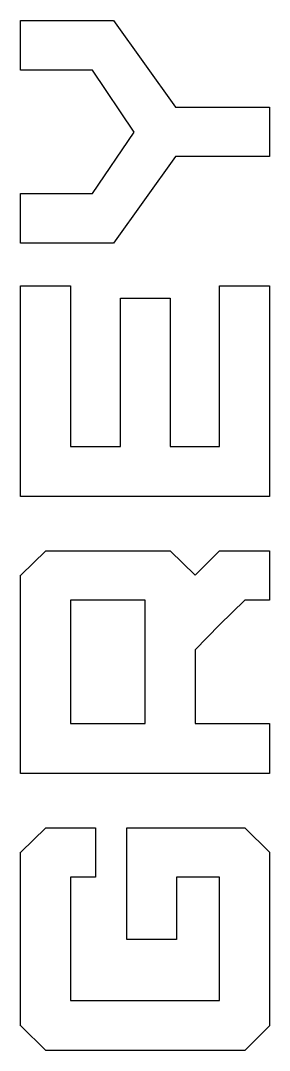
# Model space of a CAD drawing. Extents: x -2.5 to 29.1, y -2.1 to 32.5.
# Drawn here: x -2.512 to -1.511, y -2.084 to 2.067 of the extents above; entities that cross this region are included whole.
import ezdxf

# ---------------------------------------------------------------- set-up
doc = ezdxf.new("R2010")
doc.units = 0
doc.header["$MEASUREMENT"] = 0
doc.layers.add('BLACK', color=7, linetype='CONTINUOUS')

msp = doc.modelspace()

# ---------------------------------------------------------------- linework, layer by layer
at = {"layer": 'Black'}
for p, q in [((-2.51222, 2.06692), (-2.51221, 2.06697)), ((-2.51222, 1.86847), (-2.51222, 2.06692)), ((-2.51221, 2.06701), (-2.5122, 2.06705)), ((-2.51221, 2.06697), (-2.51221, 2.06701)), ((-2.5122, 2.06705), (-2.51219, 2.06709)), ((-2.51219, 2.06709), (-2.51217, 2.06713)), ((-2.51217, 2.06713), (-2.51215, 2.06717)), ((-2.51215, 2.06717), (-2.51212, 2.0672)), ((-2.51212, 2.0672), (-2.5121, 2.06724)), ((-2.5121, 2.06724), (-2.51207, 2.06727)), ((-2.51207, 2.06727), (-2.51204, 2.0673)), ((-2.51204, 2.0673), (-2.512, 2.06732)), ((-2.512, 2.06732), (-2.51197, 2.06735)), ((-2.51197, 2.06735), (-2.51193, 2.06737)), ((-2.51193, 2.06737), (-2.51189, 2.06739)), ((-2.51189, 2.06739), (-2.51185, 2.0674)), ((-2.51185, 2.0674), (-2.51181, 2.06741)), ((-2.51181, 2.06741), (-2.51177, 2.06741)), ((-2.51177, 2.06741), (-2.51172, 2.06742)), ((-2.51172, 2.06742), (-2.13885, 2.06742)), ((-2.13885, 2.06742), (-2.13879, 2.06741)), ((-2.13879, 2.06741), (-2.13873, 2.0674)), ((-2.13873, 2.0674), (-2.13871, 2.06739)), ((-2.13871, 2.06739), (-2.13868, 2.06739)), ((-2.13868, 2.06739), (-2.13863, 2.06736)), ((-2.13863, 2.06736), (-2.13857, 2.06733)), ((-2.13857, 2.06733), (-2.13855, 2.06731)), ((-2.13855, 2.06731), (-2.13853, 2.0673)), ((-2.13853, 2.0673), (-2.13849, 2.06726)), ((-2.13849, 2.06726), (-2.13845, 2.06721)), ((-2.13845, 2.06721), (-1.8886, 1.71907)), ((-2.51221, 1.86843), (-2.51222, 1.86847)), ((-2.51221, 1.86838), (-2.51221, 1.86843)), ((-2.5122, 1.86835), (-2.51221, 1.86838)), ((-2.51219, 1.8683), (-2.5122, 1.86835)), ((-2.51217, 1.86826), (-2.51219, 1.8683)), ((-2.51215, 1.86822), (-2.51217, 1.86826)), ((-2.51212, 1.86819), (-2.51215, 1.86822)), ((-2.5121, 1.86815), (-2.51212, 1.86819)), ((-2.51207, 1.86812), (-2.5121, 1.86815)), ((-2.51204, 1.86809), (-2.51207, 1.86812)), ((-2.512, 1.86807), (-2.51204, 1.86809)), ((-2.51197, 1.86804), (-2.512, 1.86807)), ((-2.51193, 1.86802), (-2.51197, 1.86804)), ((-2.51189, 1.868), (-2.51193, 1.86802)), ((-2.51185, 1.86799), (-2.51189, 1.868)), ((-2.51181, 1.86798), (-2.51185, 1.86799)), ((-2.51177, 1.86798), (-2.51181, 1.86798)), ((-2.51172, 1.86797), (-2.51177, 1.86798)), ((-2.22341, 1.86797), (-2.51172, 1.86797)), ((-2.05516, 1.61719), (-2.22341, 1.86797)), ((-1.8886, 1.71907), (-1.51172, 1.71907)), ((-1.51172, 1.71907), (-1.51167, 1.71906)), ((-1.51167, 1.71906), (-1.51163, 1.71906)), ((-1.51163, 1.71906), (-1.51159, 1.71905)), ((-1.51159, 1.71905), (-1.51155, 1.71904)), ((-1.51155, 1.71904), (-1.51151, 1.71902)), ((-1.51151, 1.71902), (-1.51147, 1.719)), ((-1.51147, 1.719), (-1.51143, 1.71897)), ((-1.51143, 1.71897), (-1.5114, 1.71895)), ((-1.5114, 1.71895), (-1.51137, 1.71892)), ((-1.51137, 1.71892), (-1.51134, 1.71889)), ((-1.51134, 1.71889), (-1.51131, 1.71885)), ((-1.51131, 1.71885), (-1.51129, 1.71882)), ((-1.51129, 1.71882), (-1.51127, 1.71878)), ((-1.51127, 1.71878), (-1.51125, 1.71874)), ((-1.51125, 1.71874), (-1.51124, 1.7187)), ((-1.51124, 1.7187), (-1.51123, 1.71866)), ((-1.51123, 1.71866), (-1.51123, 1.71862)), ((-1.51123, 1.71862), (-1.51122, 1.71857)), ((-1.51122, 1.71857), (-1.51122, 1.5201)), ((-2.22341, 1.37069), (-2.05516, 1.61719)), ((-1.88859, 1.5196), (-2.13844, 1.17002)), ((-1.51172, 1.5196), (-1.88859, 1.5196)), ((-1.51167, 1.5196), (-1.51172, 1.5196)), ((-1.51163, 1.5196), (-1.51167, 1.5196)), ((-1.51159, 1.51962), (-1.51163, 1.5196)), ((-1.51155, 1.51963), (-1.51159, 1.51962)), ((-1.51151, 1.51965), (-1.51155, 1.51963)), ((-1.51147, 1.51966), (-1.51151, 1.51965)), ((-1.51143, 1.51969), (-1.51147, 1.51966)), ((-1.5114, 1.51971), (-1.51143, 1.51969)), ((-1.51137, 1.51975), (-1.5114, 1.51971)), ((-1.51134, 1.51978), (-1.51137, 1.51975)), ((-1.51131, 1.51981), (-1.51134, 1.51978)), ((-1.51129, 1.51985), (-1.51131, 1.51981)), ((-1.51127, 1.51989), (-1.51129, 1.51985)), ((-1.51125, 1.51993), (-1.51127, 1.51989)), ((-1.51124, 1.51997), (-1.51125, 1.51993)), ((-1.51123, 1.52001), (-1.51124, 1.51997)), ((-1.51122, 1.5201), (-1.51123, 1.52005)), ((-1.51123, 1.52005), (-1.51123, 1.52001)), ((-2.51222, 1.37019), (-2.51221, 1.37024)), ((-2.51222, 1.17031), (-2.51222, 1.37019)), ((-2.51221, 1.37028), (-2.5122, 1.37032)), ((-2.51221, 1.37024), (-2.51221, 1.37028)), ((-2.5122, 1.37032), (-2.51219, 1.37036)), ((-2.51219, 1.37036), (-2.51217, 1.3704)), ((-2.51217, 1.3704), (-2.51215, 1.37044)), ((-2.51215, 1.37044), (-2.51212, 1.37048)), ((-2.51212, 1.37048), (-2.5121, 1.37051)), ((-2.5121, 1.37051), (-2.51207, 1.37054)), ((-2.51207, 1.37054), (-2.51204, 1.37058)), ((-2.51204, 1.37058), (-2.512, 1.3706)), ((-2.512, 1.3706), (-2.51197, 1.37063)), ((-2.51197, 1.37063), (-2.51193, 1.37064)), ((-2.51193, 1.37064), (-2.51189, 1.37066)), ((-2.51189, 1.37066), (-2.51185, 1.37067)), ((-2.51185, 1.37067), (-2.51181, 1.37069)), ((-2.51181, 1.37069), (-2.51177, 1.37069)), ((-2.51177, 1.37069), (-2.51172, 1.37069)), ((-2.51172, 1.37069), (-2.22341, 1.37069)), ((-2.51221, 1.17026), (-2.51222, 1.17031)), ((-2.51221, 1.17022), (-2.51221, 1.17026)), ((-2.5122, 1.17018), (-2.51221, 1.17022)), ((-2.51219, 1.17014), (-2.5122, 1.17018)), ((-2.51217, 1.1701), (-2.51219, 1.17014)), ((-2.51215, 1.17006), (-2.51217, 1.1701)), ((-2.51212, 1.17002), (-2.51215, 1.17006)), ((-2.5121, 1.16999), (-2.51212, 1.17002)), ((-2.51207, 1.16996), (-2.5121, 1.16999)), ((-2.51204, 1.16992), (-2.51207, 1.16996)), ((-2.512, 1.1699), (-2.51204, 1.16992)), ((-2.51197, 1.16987), (-2.512, 1.1699)), ((-2.51193, 1.16986), (-2.51197, 1.16987)), ((-2.51189, 1.16984), (-2.51193, 1.16986)), ((-2.51185, 1.16983), (-2.51189, 1.16984)), ((-2.51181, 1.16982), (-2.51185, 1.16983)), ((-2.51177, 1.16982), (-2.51181, 1.16982)), ((-2.51172, 1.16981), (-2.51177, 1.16982)), ((-2.13885, 1.16981), (-2.51172, 1.16981)), ((-2.13879, 1.16982), (-2.13885, 1.16981)), ((-2.13873, 1.16982), (-2.13879, 1.16982)), ((-2.13871, 1.16983), (-2.13873, 1.16982)), ((-2.13868, 1.16984), (-2.13871, 1.16983)), ((-2.13862, 1.16987), (-2.13868, 1.16984)), ((-2.13857, 1.16989), (-2.13862, 1.16987)), ((-2.13855, 1.16991), (-2.13857, 1.16989)), ((-2.13853, 1.16992), (-2.13855, 1.16991)), ((-2.13849, 1.16997), (-2.13853, 1.16992)), ((-2.13844, 1.17002), (-2.13849, 1.16997)), ((-2.51222, 0.997893), (-2.51221, 0.997939)), ((-2.51222, 0.149825), (-2.51222, 0.997893)), ((-2.51221, 0.99798), (-2.5122, 0.998019)), ((-2.51221, 0.997939), (-2.51221, 0.99798)), ((-2.5122, 0.998019), (-2.51219, 0.998064)), ((-2.51219, 0.998064), (-2.51217, 0.998103)), ((-2.51217, 0.998103), (-2.51215, 0.998143)), ((-2.51215, 0.998143), (-2.51212, 0.998177)), ((-2.51212, 0.998177), (-2.5121, 0.998214)), ((-2.5121, 0.998214), (-2.51207, 0.998242)), ((-2.51207, 0.998242), (-2.51204, 0.998276)), ((-2.51204, 0.998276), (-2.512, 0.998298)), ((-2.512, 0.998298), (-2.51197, 0.998326)), ((-2.51197, 0.998326), (-2.51193, 0.998341)), ((-2.51193, 0.998341), (-2.51189, 0.998363)), ((-2.51189, 0.998363), (-2.51185, 0.998371)), ((-2.51185, 0.998371), (-2.51181, 0.998385)), ((-2.51181, 0.998385), (-2.51177, 0.998385)), ((-2.51177, 0.998385), (-2.51172, 0.998393)), ((-2.51172, 0.998393), (-2.31183, 0.998393)), ((-2.31183, 0.998393), (-2.31179, 0.998385)), ((-2.31179, 0.998385), (-2.31174, 0.998385)), ((-2.31174, 0.998385), (-2.31171, 0.998371)), ((-2.31171, 0.998371), (-2.31166, 0.998363)), ((-2.31166, 0.998363), (-2.31162, 0.998341)), ((-2.31162, 0.998341), (-2.31158, 0.998326)), ((-2.31158, 0.998326), (-2.31155, 0.998298)), ((-2.31155, 0.998298), (-2.31151, 0.998276)), ((-2.31151, 0.998276), (-2.31148, 0.998242)), ((-2.31148, 0.998242), (-2.31145, 0.998214)), ((-2.31145, 0.998214), (-2.31143, 0.998177)), ((-2.31143, 0.998177), (-2.3114, 0.998143)), ((-2.3114, 0.998143), (-2.31138, 0.998103)), ((-2.31138, 0.998103), (-2.31136, 0.998064)), ((-2.31136, 0.998064), (-2.31135, 0.998019)), ((-2.31135, 0.998019), (-2.31134, 0.99798)), ((-2.31134, 0.99798), (-2.31134, 0.997939)), ((-2.31134, 0.997939), (-2.31133, 0.997893)), ((-2.31133, 0.997893), (-2.31133, 0.350212)), ((-1.71208, 0.997893), (-1.71207, 0.997939)), ((-1.71208, 0.350212), (-1.71208, 0.997893)), ((-1.71207, 0.99798), (-1.71206, 0.998019)), ((-1.71207, 0.997939), (-1.71207, 0.99798)), ((-1.71206, 0.998019), (-1.71205, 0.998064)), ((-1.71205, 0.998064), (-1.71203, 0.998103)), ((-1.71203, 0.998103), (-1.71201, 0.998143)), ((-1.71201, 0.998143), (-1.71198, 0.998177)), ((-1.71198, 0.998177), (-1.71196, 0.998214)), ((-1.71196, 0.998214), (-1.71193, 0.998242)), ((-1.71193, 0.998242), (-1.7119, 0.998276)), ((-1.7119, 0.998276), (-1.71186, 0.998298)), ((-1.71186, 0.998298), (-1.71183, 0.998326)), ((-1.71183, 0.998326), (-1.71179, 0.998341)), ((-1.71179, 0.998341), (-1.71175, 0.998363)), ((-1.71175, 0.998363), (-1.71171, 0.998371)), ((-1.71171, 0.998371), (-1.71167, 0.998385)), ((-1.71167, 0.998385), (-1.71163, 0.998385)), ((-1.71163, 0.998385), (-1.71158, 0.998393)), ((-1.71158, 0.998393), (-1.51172, 0.998393)), ((-1.51172, 0.998393), (-1.51167, 0.998385)), ((-1.51167, 0.998385), (-1.51163, 0.998385)), ((-1.51163, 0.998385), (-1.51159, 0.998371)), ((-1.51159, 0.998371), (-1.51155, 0.998363)), ((-1.51155, 0.998363), (-1.51151, 0.998341)), ((-1.51151, 0.998341), (-1.51147, 0.998326)), ((-1.51147, 0.998326), (-1.51143, 0.998298)), ((-1.51143, 0.998298), (-1.5114, 0.998276)), ((-1.5114, 0.998276), (-1.51137, 0.998242)), ((-1.51137, 0.998242), (-1.51134, 0.998214)), ((-1.51134, 0.998214), (-1.51131, 0.998177)), ((-1.51131, 0.998177), (-1.51129, 0.998143)), ((-1.51129, 0.998143), (-1.51127, 0.998103)), ((-1.51127, 0.998103), (-1.51125, 0.998064)), ((-1.51125, 0.998064), (-1.51124, 0.998019)), ((-1.51124, 0.998019), (-1.51123, 0.99798)), ((-1.51123, 0.99798), (-1.51123, 0.997939)), ((-1.51123, 0.997939), (-1.51122, 0.997893)), ((-1.51122, 0.997893), (-1.51122, 0.149825)), ((-2.1109, 0.947934), (-2.11089, 0.94798)), ((-2.1109, 0.350212), (-2.1109, 0.947934)), ((-2.11089, 0.948021), (-2.11088, 0.94806)), ((-2.11089, 0.94798), (-2.11089, 0.948021)), ((-2.11088, 0.94806), (-2.11087, 0.948105)), ((-2.11087, 0.948105), (-2.11085, 0.948144)), ((-2.11085, 0.948144), (-2.11084, 0.948184)), ((-2.11084, 0.948184), (-2.11081, 0.948218)), ((-2.11081, 0.948218), (-2.11079, 0.948255)), ((-2.11079, 0.948255), (-2.11075, 0.948283)), ((-2.11075, 0.948283), (-2.11072, 0.948317)), ((-2.11072, 0.948317), (-2.11069, 0.948339)), ((-2.11069, 0.948339), (-2.11065, 0.948367)), ((-2.11065, 0.948367), (-2.11061, 0.948382)), ((-2.11061, 0.948382), (-2.11057, 0.948404)), ((-2.11057, 0.948404), (-2.11053, 0.948412)), ((-2.11053, 0.948412), (-2.11049, 0.948426)), ((-2.11049, 0.948426), (-2.11045, 0.948426)), ((-2.11045, 0.948426), (-2.1104, 0.948434)), ((-2.1104, 0.948434), (-1.91052, 0.948434)), ((-1.91052, 0.948434), (-1.91047, 0.948426)), ((-1.91047, 0.948426), (-1.91043, 0.948426)), ((-1.91043, 0.948426), (-1.91039, 0.948412)), ((-1.91039, 0.948412), (-1.91034, 0.948404)), ((-1.91034, 0.948404), (-1.91031, 0.948382)), ((-1.91031, 0.948382), (-1.91027, 0.948367)), ((-1.91027, 0.948367), (-1.91023, 0.948339)), ((-1.91023, 0.948339), (-1.91019, 0.948317)), ((-1.91019, 0.948317), (-1.91017, 0.948283)), ((-1.91017, 0.948283), (-1.91013, 0.948255)), ((-1.91013, 0.948255), (-1.91011, 0.948218)), ((-1.91011, 0.948218), (-1.91008, 0.948184)), ((-1.91008, 0.948184), (-1.91007, 0.948144)), ((-1.91007, 0.948144), (-1.91005, 0.948105)), ((-1.91005, 0.948105), (-1.91004, 0.94806)), ((-1.91004, 0.94806), (-1.91002, 0.948021)), ((-1.91002, 0.948021), (-1.91002, 0.94798)), ((-1.91002, 0.94798), (-1.91002, 0.947934)), ((-1.91002, 0.947934), (-1.91002, 0.350212)), ((-2.31133, 0.350212), (-2.1109, 0.350212)), ((-1.91002, 0.350212), (-1.71208, 0.350212)), ((-2.51221, 0.149779), (-2.51222, 0.149825)), ((-2.51221, 0.149738), (-2.51221, 0.149779)), ((-2.5122, 0.149699), (-2.51221, 0.149738)), ((-2.51219, 0.149654), (-2.5122, 0.149699)), ((-2.51217, 0.149615), (-2.51219, 0.149654)), ((-2.51215, 0.149575), (-2.51217, 0.149615)), ((-2.51212, 0.149541), (-2.51215, 0.149575)), ((-2.5121, 0.149504), (-2.51212, 0.149541)), ((-2.51207, 0.149476), (-2.5121, 0.149504)), ((-2.51204, 0.149442), (-2.51207, 0.149476)), ((-2.512, 0.14942), (-2.51204, 0.149442)), ((-2.51197, 0.149392), (-2.512, 0.14942)), ((-2.51193, 0.149377), (-2.51197, 0.149392)), ((-2.51189, 0.149355), (-2.51193, 0.149377)), ((-2.51185, 0.149347), (-2.51189, 0.149355)), ((-2.51181, 0.149333), (-2.51185, 0.149347)), ((-2.51177, 0.149333), (-2.51181, 0.149333)), ((-2.51172, 0.149325), (-2.51177, 0.149333)), ((-1.51172, 0.149325), (-2.51172, 0.149325)), ((-1.51167, 0.149333), (-1.51172, 0.149325)), ((-1.51163, 0.149333), (-1.51167, 0.149333)), ((-1.51159, 0.149347), (-1.51163, 0.149333)), ((-1.51155, 0.149355), (-1.51159, 0.149347)), ((-1.51151, 0.149377), (-1.51155, 0.149355)), ((-1.51147, 0.149392), (-1.51151, 0.149377)), ((-1.51143, 0.14942), (-1.51147, 0.149392)), ((-1.5114, 0.149442), (-1.51143, 0.14942)), ((-1.51137, 0.149476), (-1.5114, 0.149442)), ((-1.51134, 0.149504), (-1.51137, 0.149476)), ((-1.51131, 0.149541), (-1.51134, 0.149504)), ((-1.51129, 0.149575), (-1.51131, 0.149541)), ((-1.51127, 0.149615), (-1.51129, 0.149575)), ((-1.51125, 0.149654), (-1.51127, 0.149615)), ((-1.51124, 0.149699), (-1.51125, 0.149654)), ((-1.51123, 0.149738), (-1.51124, 0.149699)), ((-1.51122, 0.149825), (-1.51123, 0.149779)), ((-1.51123, 0.149779), (-1.51123, 0.149738)), ((-2.51207, -0.168252), (-2.41068, -0.069748)), ((-2.41068, -0.069748), (-2.41067, -0.069736)), ((-2.41067, -0.069736), (-2.41066, -0.069724)), ((-2.41066, -0.069724), (-2.4106, -0.069692)), ((-2.4106, -0.069692), (-2.41054, -0.069651)), ((-2.41054, -0.069651), (-2.41052, -0.069647)), ((-2.41052, -0.069647), (-2.41051, -0.069637)), ((-2.41051, -0.069637), (-2.41043, -0.069624)), ((-2.41043, -0.069624), (-2.41037, -0.069609)), ((-2.41037, -0.069609), (-2.41036, -0.069611)), ((-2.41036, -0.069611), (-2.41034, -0.069607)), ((-2.41034, -0.069607), (-1.91013, -0.069607)), ((-1.91013, -0.069607), (-1.91011, -0.069611)), ((-1.91011, -0.069611), (-1.91009, -0.069609)), ((-1.91009, -0.069609), (-1.91003, -0.069625)), ((-1.91003, -0.069625), (-1.90996, -0.069637)), ((-1.90996, -0.069637), (-1.90994, -0.069647)), ((-1.90994, -0.069647), (-1.90992, -0.069652)), ((-1.90992, -0.069652), (-1.90986, -0.069692)), ((-1.90986, -0.069692), (-1.90981, -0.069724)), ((-1.90981, -0.069724), (-1.9098, -0.069739)), ((-1.9098, -0.069739), (-1.90978, -0.069751)), ((-1.90978, -0.069751), (-1.81019, -0.167907)), ((-1.81019, -0.167907), (-1.71198, -0.069754)), ((-1.71198, -0.069754), (-1.71197, -0.069741)), ((-1.71197, -0.069741), (-1.71195, -0.069724)), ((-1.71195, -0.069724), (-1.7119, -0.069692)), ((-1.7119, -0.069692), (-1.71184, -0.069654)), ((-1.71184, -0.069654), (-1.71182, -0.069648)), ((-1.71182, -0.069648), (-1.7118, -0.069637)), ((-1.7118, -0.069637), (-1.71173, -0.069624)), ((-1.71173, -0.069624), (-1.71167, -0.06961)), ((-1.71167, -0.06961), (-1.71166, -0.069611)), ((-1.71166, -0.069611), (-1.71163, -0.069607)), ((-1.71163, -0.069607), (-1.51172, -0.069607)), ((-1.51172, -0.069607), (-1.51167, -0.069615)), ((-1.51167, -0.069615), (-1.51163, -0.069615)), ((-1.51163, -0.069615), (-1.51159, -0.069629)), ((-1.51159, -0.069629), (-1.51155, -0.069637)), ((-1.51155, -0.069637), (-1.51151, -0.069659)), ((-1.51151, -0.069659), (-1.51147, -0.069674)), ((-1.51147, -0.069674), (-1.51143, -0.069702)), ((-1.51143, -0.069702), (-1.5114, -0.069724)), ((-1.5114, -0.069724), (-1.51137, -0.069758)), ((-1.51137, -0.069758), (-1.51134, -0.069786)), ((-1.51134, -0.069786), (-1.51132, -0.069821)), ((-1.51132, -0.069821), (-1.51129, -0.069857)), ((-1.51129, -0.069857), (-1.51127, -0.069897)), ((-1.51127, -0.069897), (-1.51125, -0.069936)), ((-1.51125, -0.069936), (-1.51124, -0.069978)), ((-1.51124, -0.069978), (-1.51123, -0.07002)), ((-1.51123, -0.07002), (-1.51123, -0.070061)), ((-1.51123, -0.070061), (-1.51122, -0.070107)), ((-1.51122, -0.070107), (-1.51122, -0.268555)), ((-2.51222, -0.16856), (-2.5122, -0.168504)), ((-2.51221, -0.168584), (-2.51222, -0.16856)), ((-2.51222, -0.168611), (-2.51221, -0.168584)), ((-2.51222, -0.96672), (-2.51222, -0.168611)), ((-2.5122, -0.168504), (-2.51219, -0.16844)), ((-2.51219, -0.16844), (-2.51218, -0.168417)), ((-2.51218, -0.168417), (-2.51217, -0.168393)), ((-2.51217, -0.168393), (-2.51213, -0.168342)), ((-2.51213, -0.168342), (-2.5121, -0.16829)), ((-2.5121, -0.16829), (-2.51208, -0.168274)), ((-2.51208, -0.168274), (-2.51207, -0.168252)), ((-2.31133, -0.269055), (-2.31133, -0.766333)), ((-2.01057, -0.269055), (-2.31133, -0.269055)), ((-2.01057, -0.766333), (-2.01057, -0.269055)), ((-1.61004, -0.269055), (-1.71127, -0.368849)), ((-1.51172, -0.269055), (-1.61004, -0.269055)), ((-1.51167, -0.269047), (-1.51172, -0.269055)), ((-1.51163, -0.269047), (-1.51167, -0.269047)), ((-1.51159, -0.269033), (-1.51163, -0.269047)), ((-1.51155, -0.269025), (-1.51159, -0.269033)), ((-1.51151, -0.269003), (-1.51155, -0.269025)), ((-1.51147, -0.268988), (-1.51151, -0.269003)), ((-1.51143, -0.26896), (-1.51147, -0.268988)), ((-1.5114, -0.268938), (-1.51143, -0.26896)), ((-1.51137, -0.268904), (-1.5114, -0.268938)), ((-1.51134, -0.268876), (-1.51137, -0.268904)), ((-1.51131, -0.268839), (-1.51134, -0.268876)), ((-1.51129, -0.268805), (-1.51131, -0.268839)), ((-1.51127, -0.268765), (-1.51129, -0.268805)), ((-1.51125, -0.268726), (-1.51127, -0.268765)), ((-1.51124, -0.268681), (-1.51125, -0.268726)), ((-1.51123, -0.268642), (-1.51124, -0.268681)), ((-1.51122, -0.268555), (-1.51123, -0.268601)), ((-1.51123, -0.268601), (-1.51123, -0.268642)), ((-1.71127, -0.368849), (-1.80969, -0.468647)), ((-1.80969, -0.468647), (-1.80969, -0.766333)), ((-2.31133, -0.766333), (-2.01057, -0.766333)), ((-1.80969, -0.766333), (-1.51172, -0.766333)), ((-1.51172, -0.766333), (-1.51167, -0.766341)), ((-1.51167, -0.766341), (-1.51163, -0.766341)), ((-1.51163, -0.766341), (-1.51159, -0.766355)), ((-1.51159, -0.766355), (-1.51155, -0.766363)), ((-1.51155, -0.766363), (-1.51151, -0.766385)), ((-1.51151, -0.766385), (-1.51147, -0.7664)), ((-1.51147, -0.7664), (-1.51143, -0.766428)), ((-1.51143, -0.766428), (-1.5114, -0.76645)), ((-1.5114, -0.76645), (-1.51137, -0.766484)), ((-1.51137, -0.766484), (-1.51134, -0.766512)), ((-1.51134, -0.766512), (-1.51131, -0.766549)), ((-1.51131, -0.766549), (-1.51129, -0.766583)), ((-1.51129, -0.766583), (-1.51127, -0.766623)), ((-1.51127, -0.766623), (-1.51125, -0.766662)), ((-1.51125, -0.766662), (-1.51124, -0.766707)), ((-1.51124, -0.766707), (-1.51123, -0.766746)), ((-1.51123, -0.766746), (-1.51123, -0.766787)), ((-1.51123, -0.766787), (-1.51122, -0.766833)), ((-1.51122, -0.766833), (-1.51122, -0.96672)), ((-2.51221, -0.966766), (-2.51222, -0.96672)), ((-2.51221, -0.966807), (-2.51221, -0.966766)), ((-2.5122, -0.966846), (-2.51221, -0.966807)), ((-2.51219, -0.966891), (-2.5122, -0.966846)), ((-2.51217, -0.96693), (-2.51219, -0.966891)), ((-2.51215, -0.96697), (-2.51217, -0.96693)), ((-2.51212, -0.967004), (-2.51215, -0.96697)), ((-2.5121, -0.967041), (-2.51212, -0.967004)), ((-2.51207, -0.967069), (-2.5121, -0.967041)), ((-2.51204, -0.967103), (-2.51207, -0.967069)), ((-2.512, -0.967125), (-2.51204, -0.967103)), ((-2.51197, -0.967153), (-2.512, -0.967125)), ((-2.51193, -0.967168), (-2.51197, -0.967153)), ((-2.51189, -0.96719), (-2.51193, -0.967168)), ((-2.51185, -0.967198), (-2.51189, -0.96719)), ((-2.51181, -0.967212), (-2.51185, -0.967198)), ((-2.51177, -0.967212), (-2.51181, -0.967212)), ((-2.51172, -0.96722), (-2.51177, -0.967212)), ((-1.51172, -0.96722), (-2.51172, -0.96722)), ((-1.51167, -0.967212), (-1.51172, -0.96722)), ((-1.51163, -0.967212), (-1.51167, -0.967212)), ((-1.51159, -0.967198), (-1.51163, -0.967212)), ((-1.51155, -0.96719), (-1.51159, -0.967198)), ((-1.51151, -0.967168), (-1.51155, -0.96719)), ((-1.51147, -0.967153), (-1.51151, -0.967168)), ((-1.51143, -0.967125), (-1.51147, -0.967153)), ((-1.5114, -0.967103), (-1.51143, -0.967125)), ((-1.51137, -0.967069), (-1.5114, -0.967103)), ((-1.51134, -0.967041), (-1.51137, -0.967069)), ((-1.51131, -0.967004), (-1.51134, -0.967041)), ((-1.51129, -0.96697), (-1.51131, -0.967004)), ((-1.51127, -0.96693), (-1.51129, -0.96697)), ((-1.51125, -0.966891), (-1.51127, -0.96693)), ((-1.51124, -0.966846), (-1.51125, -0.966891)), ((-1.51123, -0.966807), (-1.51124, -0.966846)), ((-1.51122, -0.96672), (-1.51123, -0.966766)), ((-1.51123, -0.966766), (-1.51123, -0.966807)), ((-2.51207, -1.2848), (-2.41068, -1.18629)), ((-2.41068, -1.18629), (-2.41067, -1.18628)), ((-2.41067, -1.18628), (-2.41066, -1.18627)), ((-2.41066, -1.18627), (-2.4106, -1.18624)), ((-2.4106, -1.18624), (-2.41054, -1.1862)), ((-2.41054, -1.1862), (-2.41052, -1.18619)), ((-2.41052, -1.18619), (-2.41051, -1.18618)), ((-2.41051, -1.18618), (-2.41043, -1.18617)), ((-2.41043, -1.18617), (-2.41037, -1.18615)), ((-2.41037, -1.18615), (-2.41036, -1.18616)), ((-2.41036, -1.18616), (-2.41034, -1.18615)), ((-2.41034, -1.18615), (-2.21189, -1.18615)), ((-2.21189, -1.18615), (-2.21184, -1.18616)), ((-2.21184, -1.18616), (-2.2118, -1.18616)), ((-2.2118, -1.18616), (-2.21176, -1.18617)), ((-2.21176, -1.18617), (-2.21172, -1.18618)), ((-2.21172, -1.18618), (-2.21168, -1.1862)), ((-2.21168, -1.1862), (-2.21164, -1.18622)), ((-2.21164, -1.18622), (-2.2116, -1.18625)), ((-2.2116, -1.18625), (-2.21157, -1.18627)), ((-2.21157, -1.18627), (-2.21154, -1.1863)), ((-2.21154, -1.1863), (-2.2115, -1.18633)), ((-2.2115, -1.18633), (-2.21148, -1.18637)), ((-2.21148, -1.18637), (-2.21145, -1.1864)), ((-2.21145, -1.1864), (-2.21144, -1.18644)), ((-2.21144, -1.18644), (-2.21142, -1.18648)), ((-2.21142, -1.18648), (-2.21141, -1.18652)), ((-2.21141, -1.18652), (-2.2114, -1.18656)), ((-2.2114, -1.18656), (-2.2114, -1.18661)), ((-2.2114, -1.18661), (-2.21139, -1.18665)), ((-2.21139, -1.18665), (-2.21139, -1.3851)), ((-2.08543, -1.18656), (-2.08541, -1.18652)), ((-2.08543, -1.18661), (-2.08543, -1.18656)), ((-2.08543, -1.18665), (-2.08543, -1.18661)), ((-2.08543, -1.63638), (-2.08543, -1.18665)), ((-2.08541, -1.18652), (-2.0854, -1.18648)), ((-2.0854, -1.18648), (-2.08538, -1.18644)), ((-2.08538, -1.18644), (-2.08537, -1.1864)), ((-2.08537, -1.1864), (-2.08534, -1.18637)), ((-2.08534, -1.18637), (-2.08532, -1.18633)), ((-2.08532, -1.18633), (-2.08528, -1.1863)), ((-2.08528, -1.1863), (-2.08526, -1.18627)), ((-2.08526, -1.18627), (-2.08522, -1.18625)), ((-2.08522, -1.18625), (-2.08519, -1.18622)), ((-2.08519, -1.18622), (-2.08514, -1.1862)), ((-2.08514, -1.1862), (-2.08511, -1.18618)), ((-2.08511, -1.18618), (-2.08506, -1.18617)), ((-2.08506, -1.18617), (-2.08502, -1.18616)), ((-2.08502, -1.18616), (-2.08498, -1.18616)), ((-2.08498, -1.18616), (-2.08493, -1.18615)), ((-2.08493, -1.18615), (-1.61022, -1.18615)), ((-1.61022, -1.18615), (-1.6102, -1.18616)), ((-1.6102, -1.18616), (-1.61018, -1.18615)), ((-1.61018, -1.18615), (-1.61012, -1.18617)), ((-1.61012, -1.18617), (-1.61005, -1.18618)), ((-1.61005, -1.18618), (-1.61003, -1.18619)), ((-1.61003, -1.18619), (-1.61001, -1.1862)), ((-1.61001, -1.1862), (-1.60996, -1.18624)), ((-1.60996, -1.18624), (-1.6099, -1.18627)), ((-1.6099, -1.18627), (-1.60989, -1.18628)), ((-1.60989, -1.18628), (-1.60987, -1.1863)), ((-1.60987, -1.1863), (-1.51136, -1.2848)), ((-2.51222, -1.2851), (-2.5122, -1.28505)), ((-2.51221, -1.28513), (-2.51222, -1.2851)), ((-2.51222, -1.28516), (-2.51221, -1.28513)), ((-2.51222, -1.98473), (-2.51222, -1.28516)), ((-2.5122, -1.28505), (-2.51219, -1.28499)), ((-2.51219, -1.28499), (-2.51218, -1.28496)), ((-2.51218, -1.28496), (-2.51217, -1.28494)), ((-2.51217, -1.28494), (-2.51213, -1.28489)), ((-2.51213, -1.28489), (-2.5121, -1.28483)), ((-2.5121, -1.28483), (-2.51208, -1.28482)), ((-2.51208, -1.28482), (-2.51207, -1.2848)), ((-1.51136, -1.2848), (-1.51135, -1.28482)), ((-1.51135, -1.28482), (-1.51134, -1.28483)), ((-1.51134, -1.28483), (-1.5113, -1.28489)), ((-1.5113, -1.28489), (-1.51127, -1.28495)), ((-1.51127, -1.28495), (-1.51126, -1.28496)), ((-1.51126, -1.28496), (-1.51125, -1.28499)), ((-1.51125, -1.28499), (-1.51124, -1.28505)), ((-1.51124, -1.28505), (-1.51122, -1.28511)), ((-1.51122, -1.28511), (-1.51122, -1.28513)), ((-1.51122, -1.28513), (-1.51122, -1.28516)), ((-1.51122, -1.28516), (-1.51122, -1.98473)), ((-2.21189, -1.3856), (-2.31133, -1.3856)), ((-2.31133, -1.3856), (-2.31133, -1.88288)), ((-2.21184, -1.38559), (-2.21189, -1.3856)), ((-2.2118, -1.38559), (-2.21184, -1.38559)), ((-2.21176, -1.38558), (-2.2118, -1.38559)), ((-2.21172, -1.38557), (-2.21176, -1.38558)), ((-2.21168, -1.38555), (-2.21172, -1.38557)), ((-2.21164, -1.38553), (-2.21168, -1.38555)), ((-2.2116, -1.3855), (-2.21164, -1.38553)), ((-2.21157, -1.38548), (-2.2116, -1.3855)), ((-2.21154, -1.38545), (-2.21157, -1.38548)), ((-2.2115, -1.38542), (-2.21154, -1.38545)), ((-2.21148, -1.38538), (-2.2115, -1.38542)), ((-2.21145, -1.38535), (-2.21148, -1.38538)), ((-2.21144, -1.38531), (-2.21145, -1.38535)), ((-2.21142, -1.38527), (-2.21144, -1.38531)), ((-2.21141, -1.38523), (-2.21142, -1.38527)), ((-2.2114, -1.38519), (-2.21141, -1.38523)), ((-2.21139, -1.3851), (-2.2114, -1.38515)), ((-2.2114, -1.38515), (-2.2114, -1.38519)), ((-1.71208, -1.3856), (-1.88457, -1.3856)), ((-1.88457, -1.3856), (-1.88457, -1.63638)), ((-1.71208, -1.88288), (-1.71208, -1.3856)), ((-2.08543, -1.63643), (-2.08543, -1.63638)), ((-2.08543, -1.63647), (-2.08543, -1.63643)), ((-2.08541, -1.63651), (-2.08543, -1.63647)), ((-2.0854, -1.63656), (-2.08541, -1.63651)), ((-2.08538, -1.6366), (-2.0854, -1.63656)), ((-2.08537, -1.63663), (-2.08538, -1.6366)), ((-2.08534, -1.63667), (-2.08537, -1.63663)), ((-2.08532, -1.63671), (-2.08534, -1.63667)), ((-2.08528, -1.63673), (-2.08532, -1.63671)), ((-2.08526, -1.63677), (-2.08528, -1.63673)), ((-2.08522, -1.63679), (-2.08526, -1.63677)), ((-2.08519, -1.63682), (-2.08522, -1.63679)), ((-2.08514, -1.63683), (-2.08519, -1.63682)), ((-2.08511, -1.63685), (-2.08514, -1.63683)), ((-2.08506, -1.63686), (-2.08511, -1.63685)), ((-2.08502, -1.63688), (-2.08506, -1.63686)), ((-2.08498, -1.63688), (-2.08502, -1.63688)), ((-2.08493, -1.63688), (-2.08498, -1.63688)), ((-1.88507, -1.63688), (-2.08493, -1.63688)), ((-1.88503, -1.63688), (-1.88507, -1.63688)), ((-1.88499, -1.63688), (-1.88503, -1.63688)), ((-1.88495, -1.63686), (-1.88499, -1.63688)), ((-1.8849, -1.63685), (-1.88495, -1.63686)), ((-1.88487, -1.63683), (-1.8849, -1.63685)), ((-1.88482, -1.63682), (-1.88487, -1.63683)), ((-1.88479, -1.63679), (-1.88482, -1.63682)), ((-1.88475, -1.63677), (-1.88479, -1.63679)), ((-1.88473, -1.63673), (-1.88475, -1.63677)), ((-1.88469, -1.63671), (-1.88473, -1.63673)), ((-1.88467, -1.63667), (-1.88469, -1.63671)), ((-1.88464, -1.63663), (-1.88467, -1.63667)), ((-1.88463, -1.6366), (-1.88464, -1.63663)), ((-1.8846, -1.63656), (-1.88463, -1.6366)), ((-1.88458, -1.63647), (-1.8846, -1.63651)), ((-1.8846, -1.63651), (-1.8846, -1.63656)), ((-1.88457, -1.63638), (-1.88458, -1.63643)), ((-1.88458, -1.63643), (-1.88458, -1.63647)), ((-2.31133, -1.88288), (-1.71208, -1.88288)), ((-2.51221, -1.98476), (-2.51222, -1.98473)), ((-2.51222, -1.98479), (-2.51221, -1.98476)), ((-2.5122, -1.98484), (-2.51222, -1.98479)), ((-2.51219, -1.98491), (-2.5122, -1.98484)), ((-2.51218, -1.98493), (-2.51219, -1.98491)), ((-2.51217, -1.98495), (-2.51218, -1.98493)), ((-2.51213, -1.985), (-2.51217, -1.98495)), ((-2.5121, -1.98506), (-2.51213, -1.985)), ((-2.51208, -1.98507), (-2.5121, -1.98506)), ((-2.51207, -1.98509), (-2.51208, -1.98507)), ((-2.41068, -2.08362), (-2.51207, -1.98509)), ((-1.51136, -1.98509), (-1.60987, -2.08362)), ((-1.51135, -1.98507), (-1.51136, -1.98509)), ((-1.51134, -1.98506), (-1.51135, -1.98507)), ((-1.5113, -1.985), (-1.51134, -1.98506)), ((-1.51127, -1.98495), (-1.5113, -1.985)), ((-1.51126, -1.98493), (-1.51127, -1.98495)), ((-1.51125, -1.98491), (-1.51126, -1.98493)), ((-1.51124, -1.98484), (-1.51125, -1.98491)), ((-1.51122, -1.98478), (-1.51124, -1.98484)), ((-1.51122, -1.98473), (-1.51122, -1.98476)), ((-1.51122, -1.98476), (-1.51122, -1.98478)), ((-2.41067, -2.08363), (-2.41068, -2.08362)), ((-2.41066, -2.08365), (-2.41067, -2.08363)), ((-2.4106, -2.08368), (-2.41066, -2.08365)), ((-2.41054, -2.08372), (-2.4106, -2.08368)), ((-2.41052, -2.08372), (-2.41054, -2.08372)), ((-2.41051, -2.08373), (-2.41052, -2.08372)), ((-2.41043, -2.08375), (-2.41051, -2.08373)), ((-2.41037, -2.08376), (-2.41043, -2.08375)), ((-2.41036, -2.08376), (-2.41037, -2.08376)), ((-2.41034, -2.08377), (-2.41036, -2.08376)), ((-1.61022, -2.08377), (-2.41034, -2.08377)), ((-1.6102, -2.08376), (-1.61022, -2.08377)), ((-1.61018, -2.08376), (-1.6102, -2.08376)), ((-1.61012, -2.08375), (-1.61018, -2.08376)), ((-1.61005, -2.08373), (-1.61012, -2.08375)), ((-1.61003, -2.08372), (-1.61005, -2.08373)), ((-1.61001, -2.08372), (-1.61003, -2.08372)), ((-1.60996, -2.08368), (-1.61001, -2.08372)), ((-1.6099, -2.08365), (-1.60996, -2.08368)), ((-1.60989, -2.08363), (-1.6099, -2.08365)), ((-1.60987, -2.08362), (-1.60989, -2.08363))]:
    msp.add_line(p, q, dxfattribs=at)

doc.saveas('drawing.dxf')
